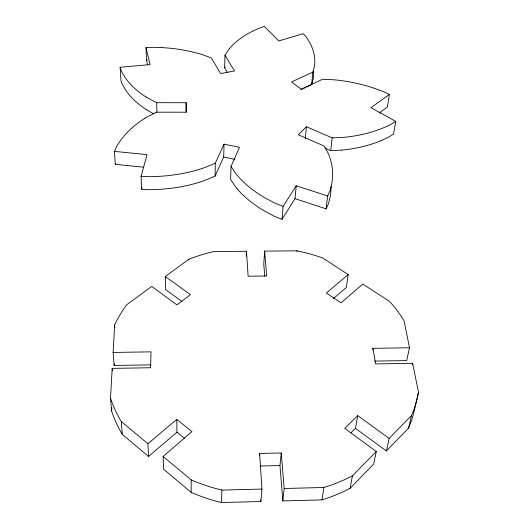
<?xml version="1.0" encoding="UTF-8"?>
<svg xmlns="http://www.w3.org/2000/svg" width="529" height="529" viewBox="0 0 529 529"><rect width="100%" height="100%" fill="white"/><g stroke="black" fill="none" stroke-linecap="round" stroke-linejoin="round"><path stroke-width="0.79" d="M143.815 167.224L115.302 164.347L114.462 151.373L147.088 154.647L141.071 176.263L141.64 189.263L150.13 189.713L160.677 189.263A110.303 68.34 -1 0 0 202.296 181.321A70.251 44.654 -0.4 0 0 205.45 180.177L215.058 176.097L215.316 163.183L224.045 144.153L239.472 147.307L231.041 166.456L230.611 179.364L235.306 186.466A71.369 46.559 5.1 0 0 237.038 188.635M227.523 72.618L224.646 67.857L224.97 55.34L228.475 49.871A65.484 38.286 4.2 0 1 229.791 48.232M215.058 176.097L223.694 157.007L224.045 144.153M357.73 415.662L355.448 428.345L386.382 450.959L389.139 438.382L357.73 415.662L344.729 428.318L376.271 451.515L373.666 464.052L350.112 488.3A155.314 123.925 4.4 0 1 321.949 499.885L282.817 500.923L284.172 488.498L281.243 452.956L259.633 453.459L261.948 489.067L260.916 501.505L221.446 502.55L221.889 490.092A157.411 124.209 4.4 0 1 191.174 479.863L163.13 456.454L191.915 431.598L176.752 419.385L147.908 443.745L148.53 456.467L176.957 432.18L176.752 419.385M246.249 256.155L246.494 251.275L213.828 251.566A157.411 124.209 4.4 0 0 188.965 259.203L165.319 276.502L165.643 289.575L181.95 301.49M148.53 456.467L122.278 434.355A155.314 123.925 4.4 0 1 111.619 411.046L111.804 407.747M150.719 364.858L114.138 365.466L114.231 363.853M111.619 411.046L110.508 398.139L112.201 368.389L150.62 367.741L150.996 351.845L113.107 352.446L114.138 365.466M113.107 352.446L114.667 324.905A157.411 124.209 4.4 0 1 126.775 304.697L151.777 286.407L176.904 304.889L190.407 294.646L165.319 276.502M333.343 298.581L346.316 287.498L348.221 274.564L322.63 257.954A157.411 124.209 4.4 0 0 297.067 250.832L264.632 251.116L263.759 264.11L264.731 276.145M259.448 455.819L259.633 453.459M237.012 188.648A112.942 72.433 6.5 0 0 265.69 211.686L274.359 216.282L282.056 219.323L283.101 206.389L296.22 185.765L327.636 195.968L330.156 190.592L331.769 183.708A118.317 77.71 1.3 0 0 329.078 155.427A73.022 47.623 3.3 0 0 328.099 153.159L324.257 146.083L298.296 134.756L306.403 126.735L332.212 137.871L343.182 137.375A67.567 40.64 5.8 0 0 346.555 137.051A105.635 62.025 5.2 0 0 383.056 127.972L390.534 124.599L395.732 121.333L370.928 107.678L389.37 94.479L382.89 91.405L374.267 88.283A115.044 73.405 6.3 0 0 336.292 80.011A69.564 43.034 6.1 0 0 333.012 79.734L322.564 79.271L301.206 89.236L291.499 81.949L312.824 72.156L314.398 66.244A65.113 37.843 2.9 0 0 314.649 64.373A104.59 60.67 1.5 0 0 309.683 42.479L306.622 37.493L303.243 33.691L278.849 40.905L264.315 26.45L258.37 28.5L251.744 31.641A106.342 62.806 5.6 0 0 229.771 48.225M282.056 219.323L295.056 198.659L296.22 185.765M305.273 138.664L306.403 126.735M306.529 87.047L311.627 84.666L312.824 72.156M296.987 251.652L297.067 250.832M282.817 500.923L279.973 465.553L281.243 452.956M341.575 150.11L330.718 150.62L332.212 137.871M295.056 198.659L326.102 208.856L327.636 195.968M321.949 499.885L323.874 487.48A157.411 124.209 4.4 0 0 352.426 475.855L376.271 451.515M389.37 94.479L387.38 107.017L379.167 112.975M395.732 121.333L393.616 133.969L388.465 137.249L381.052 140.635M372.674 349.94L372.965 348.333L409.499 347.758L404.077 320.878A157.411 124.209 4.4 0 0 389.569 301.411L362.801 284.033L341.04 302.833L326.36 293.033L348.221 274.564M350.112 488.3L352.426 475.855M409.499 347.758L406.682 360.573L374.717 361.109M412.276 364.898L412.64 363.304L375.616 363.926L372.965 348.333M386.382 450.959L408.5 428.186L411.516 415.536A157.411 124.209 4.4 0 0 418.492 392.28L412.64 363.304M416.389 401.055L415.444 404.996A155.314 123.925 4.4 0 1 408.5 428.186M416.581 400.268L416.958 398.681M417.15 397.887L417.533 396.287M417.725 395.494L418.492 392.28M141.64 189.263L142.037 187.815M115.302 164.347L115.54 163.554M114.462 151.373L116.717 146.13L120.863 139.993A118.489 78.061 1.9 0 1 145.23 118.073M311.627 84.666L313.194 78.728A64.478 38.022 2.8 0 0 313.446 76.85A103.565 60.961 1.5 0 0 313.512 71.223M224.646 67.857L225.215 66.859M326.102 208.856L328.608 203.467L330.208 196.57A117.002 77.875 1.3 0 0 331.075 186.38M389.139 438.382L411.516 415.536M350.8 432.907L355.448 428.345M300.697 89.765L305.068 87.728M215.316 163.183L205.609 167.25A71.005 44.515 -0.4 0 1 202.402 168.374A111.467 68.102 -0.9 0 1 160.327 176.283L149.667 176.712L141.071 176.263M162.714 47.65L153.483 47.299L146.004 47.623L146.447 60.174L147.531 60.081M146.467 109.728A103.168 60.577 1.9 0 1 125.406 89.639L122.292 84.342L120.969 80.573L120.129 67.243L150.051 64.611L146.004 47.623M221.889 490.092L261.948 489.067M284.172 488.498L323.874 487.48M260.301 466.023L279.973 465.553M146.017 96.946A66.317 39.02 0.9 0 0 148.411 98.394L156.663 102.672L186.129 102.719L186.208 112.214L156.432 112.188L147.803 116.578A72.493 46.645 0.6 0 0 145.25 118.079M223.694 157.007L234.936 159.328M283.101 206.389L275.311 203.341L266.543 198.739A114.165 72.222 6.5 0 1 237.521 175.721A72.149 46.44 5.1 0 1 235.795 173.545L231.041 166.456M324.713 147.994L330.718 150.62M154.091 113.993L148.854 111.169A65.656 39.192 0.8 0 1 146.487 109.721M176.957 432.18L184.403 438.23M110.508 398.139A157.411 124.209 4.4 0 0 121.3 421.534L147.908 443.745M221.446 502.55A155.314 123.925 4.4 0 1 191.181 492.393L163.54 469.111L163.13 456.454M224.97 55.34L234.526 70.926L220.619 73.577L211.263 57.879L202.428 54.666A68.069 40.912 -0.1 0 0 199.552 53.786A112.472 69.325 -1 0 0 162.72 47.65M146.447 60.174L147.485 64.564M120.129 67.243L121.591 71.653L124.738 76.93A104.187 60.286 1.9 0 0 145.997 96.959M264.632 251.116L266.682 275.986L248.114 276.184L246.494 251.275M112.201 368.389L112.399 370.822M114.667 324.905L114.859 327.378M121.3 421.534L122.278 434.355M260.81 499.859L260.916 501.505M156.663 102.672L156.934 112.26M186.129 102.719L186.168 112.287M188.965 259.203L188.965 260.03M191.174 479.863L191.181 492.393M341.575 150.11A66.885 40.806 5.8 0 0 344.915 149.78A104.583 62.31 5.3 0 0 381.059 140.641"/></g></svg>
